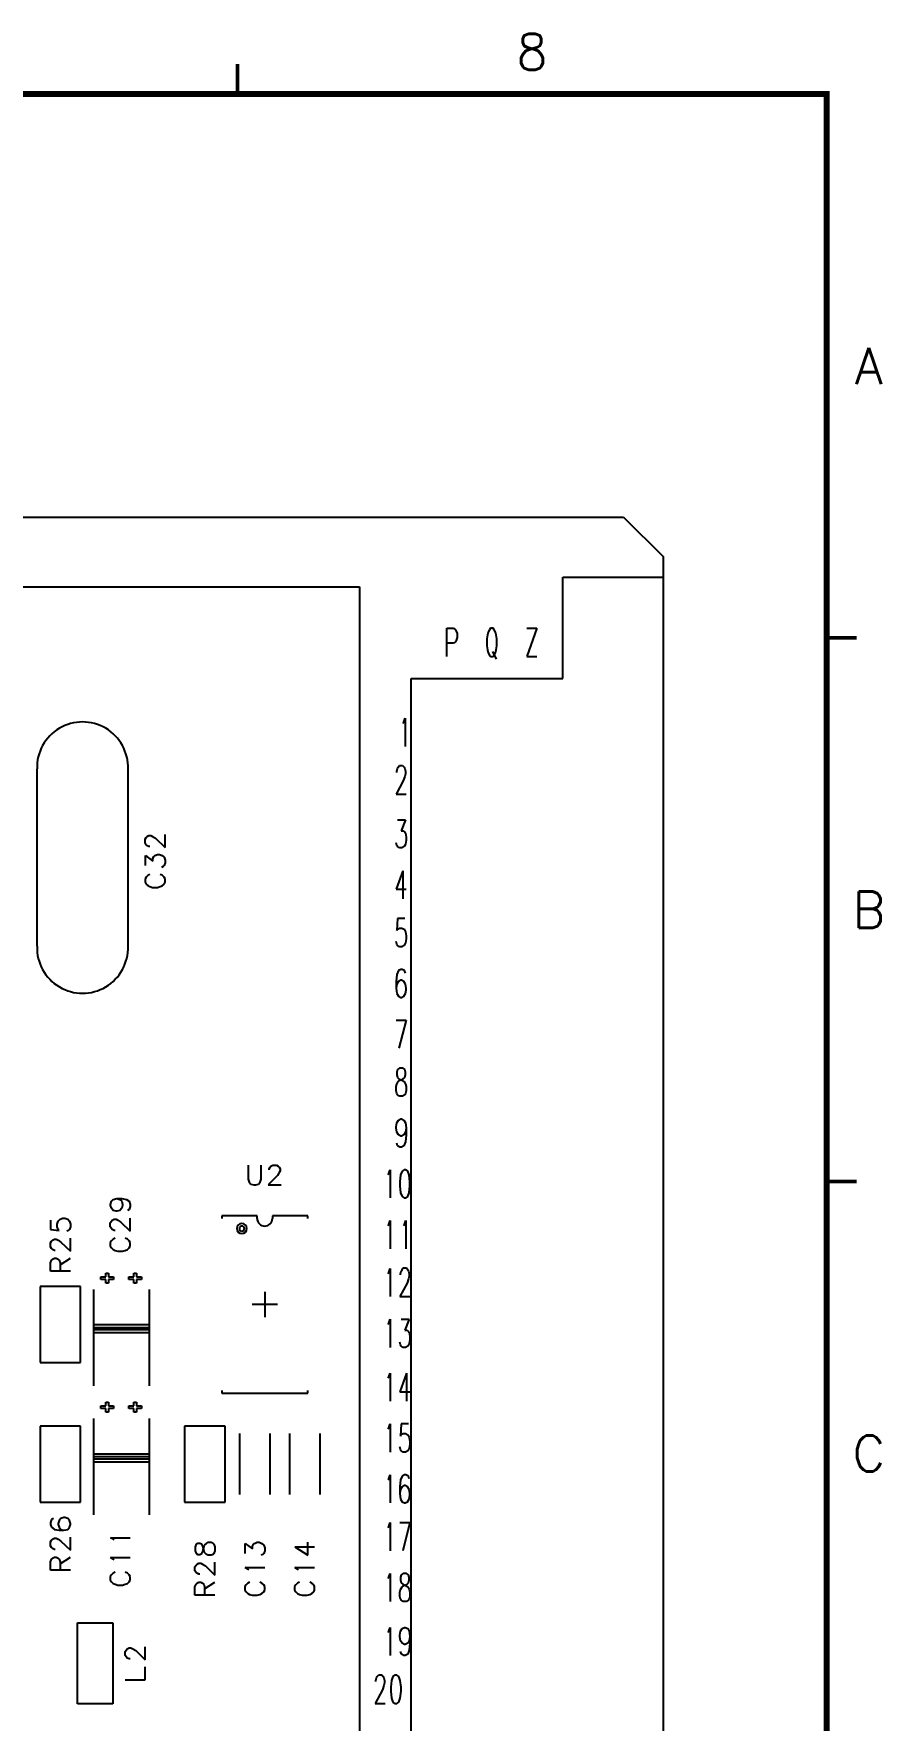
# Model space of a CAD drawing. Extents: x 295 to 953, y 10 to 290.
# Drawn here: x 816.4 to 886.5, y 150.4 to 290 of the extents above; entities that cross this region are included whole.
import ezdxf
from ezdxf.enums import TextEntityAlignment as Align

# ---------------------------------------------------------------- set-up
doc = ezdxf.new("R2010")
doc.units = 0
doc.header["$LTSCALE"] = 5
doc.header["$MEASUREMENT"] = 0
doc.layers.get('0').update_dxf_attribs({"linetype": 'CONTINUOUS', "lineweight": 25})
for name, color, linetype in [('13_C-SILK_GBR', 7, 'CONTINUOUS'), ('문자', 4, 'CONTINUOUS'), ('테두리', 3, 'CONTINUOUS')]:
    doc.layers.add(name, color=color, linetype=linetype)
doc.styles.get("Standard").update_dxf_attribs({"font": 'simplex.shx'})

# ---------------------------------------------------------------- blocks, each defined once
blk = doc.blocks.new('C')
at = {"layer": '테두리'}
blk.add_line((405, 285), (405, 15), dxfattribs=at)
for points, const_width in [([(356.25, 287.5), (356.25, 285)], 0.3), ([(15, 285), (15, 15), (405, 15), (405, 285), (15, 285)], 0.5), ([(407.5, 240), (405, 240)], 0.3), ([(407.5, 195), (405, 195)], 0.3)]:
    blk.add_lwpolyline(points, dxfattribs=dict(at, const_width=const_width))
at = {"layer": '문자'}
for s, p in [('8', (380.62, 288.5)), ('A', (408.5, 262.5)), ('B', (408.5, 217.5)), ('C', (408.5, 172.5))]:
    blk.add_text(s, height=3, dxfattribs=at).set_placement(p, align=Align.MIDDLE)

msp = doc.modelspace()

# ---------------------------------------------------------------- linework, layer by layer
at = {"layer": '13_C-SILK_GBR'}
for p, q in [((505.48, 250), (865.18, 250)), ((865.18, 250), (868.48, 246.7)), ((868.48, 88.3), (868.48, 246.7)), ((860.16, 245.03), (868.48, 245.03)), ((860.16, 236.65), (860.16, 245.03)), ((517.85, 244.22), (843.32, 244.22)), ((843.32, 244.22), (843.32, 90.77)), ((850.56, 238.45), (850.56, 240.81)), ((850.56, 240.81), (851.1, 240.81)), ((851.1, 240.81), (851.27, 240.67)), ((851.27, 240.67), (851.33, 240.56)), ((851.33, 240.56), (851.4, 240.35)), ((851.4, 240.35), (851.4, 240.03)), ((853.91, 240.24), (853.86, 239.92)), ((853.96, 240.46), (853.91, 240.24)), ((854.07, 240.67), (853.96, 240.46)), ((854.17, 240.81), (854.07, 240.67)), ((854.38, 240.81), (854.17, 240.81)), ((854.48, 240.67), (854.38, 240.81)), ((854.59, 240.46), (854.48, 240.67)), ((854.64, 240.24), (854.59, 240.46)), ((854.7, 239.92), (854.64, 240.24)), ((857.16, 240.81), (858, 240.81)), ((858, 240.81), (857.16, 238.45)), ((851.1, 239.56), (850.56, 239.56)), ((851.27, 239.67), (851.1, 239.56)), ((851.33, 239.77), (851.27, 239.67)), ((851.4, 240.03), (851.33, 239.77)), ((853.86, 239.92), (853.86, 239.35)), ((853.86, 239.35), (853.91, 239.02)), ((853.91, 239.02), (853.96, 238.77)), ((853.96, 238.77), (854.07, 238.56)), ((854.33, 238.88), (854.64, 238.24)), ((854.48, 238.56), (854.59, 238.77)), ((854.59, 238.77), (854.64, 239.02)), ((854.64, 239.02), (854.7, 239.35)), ((854.7, 239.35), (854.7, 239.92)), ((854.07, 238.56), (854.17, 238.45)), ((854.17, 238.45), (854.38, 238.45)), ((854.38, 238.45), (854.48, 238.56)), ((857.16, 238.45), (858, 238.45)), ((847.59, 236.65), (860.16, 236.65)), ((847.59, 98.35), (847.59, 236.65)), ((846.99, 233.03), (847.09, 233.35)), ((847.09, 233.35), (847.09, 231.02)), ((846.93, 232.92), (846.99, 233.03)), ((816.63, 229.15), (816.63, 214.48)), ((824.18, 214.48), (824.18, 229.15)), ((846.41, 228.96), (846.47, 229.18)), ((846.41, 228.86), (846.41, 228.96)), ((846.47, 229.18), (846.52, 229.29)), ((846.52, 229.29), (846.64, 229.43)), ((846.64, 229.43), (846.89, 229.43)), ((846.89, 229.43), (847.01, 229.29)), ((847.01, 229.29), (847.07, 229.18)), ((847.07, 229.18), (847.12, 228.96)), ((847.12, 228.96), (847.12, 228.75)), ((846.95, 228.18), (846.35, 227.06)), ((847.07, 228.53), (846.95, 228.18)), ((847.12, 228.75), (847.07, 228.53)), ((846.35, 227.06), (847.19, 227.06)), ((846.47, 224.94), (847.12, 224.94)), ((847.12, 224.94), (846.76, 224.04)), ((825.58, 223.34), (825.68, 223.49)), ((825.58, 223.03), (825.58, 223.34)), ((825.68, 223.49), (825.75, 223.56)), ((825.75, 223.56), (825.9, 223.64)), ((825.9, 223.64), (826.05, 223.64)), ((826.05, 223.64), (826.2, 223.56)), ((826.2, 223.56), (826.45, 223.41)), ((826.45, 223.41), (827.23, 222.65)), ((827.23, 222.65), (827.23, 223.72)), ((846.76, 224.04), (846.95, 224.04)), ((846.95, 224.04), (847.07, 223.93)), ((847.07, 223.93), (847.12, 223.83)), ((847.12, 223.83), (847.19, 223.51)), ((847.19, 223.51), (847.19, 223.26)), ((825.68, 222.88), (825.58, 223.03)), ((825.6, 221.15), (825.6, 221.99)), ((825.6, 221.99), (826.23, 221.53)), ((825.75, 222.8), (825.68, 222.88)), ((825.9, 222.73), (825.75, 222.8)), ((825.98, 222.73), (825.9, 222.73)), ((826.3, 221.91), (826.38, 221.99)), ((826.38, 221.99), (826.6, 222.07)), ((826.6, 222.07), (826.78, 222.07)), ((826.78, 222.07), (827, 221.99)), ((827, 221.99), (827.15, 221.84)), ((846.41, 222.82), (846.35, 223.04)), ((846.47, 222.72), (846.41, 222.82)), ((846.64, 222.61), (846.47, 222.72)), ((846.83, 222.61), (846.64, 222.61)), ((847.01, 222.72), (846.83, 222.61)), ((847.12, 222.93), (847.01, 222.72)), ((847.19, 223.26), (847.12, 222.93)), ((826.23, 221.76), (826.3, 221.91)), ((826.23, 221.53), (826.23, 221.76)), ((827.08, 221.08), (826.93, 221)), ((827.15, 221.15), (827.08, 221.08)), ((827.15, 221.84), (827.23, 221.61)), ((827.23, 221.38), (827.15, 221.15)), ((827.23, 221.61), (827.23, 221.38)), ((846.91, 220.73), (846.35, 219.19)), ((846.91, 220.73), (846.91, 218.4)), ((825.68, 220.2), (825.58, 220.06)), ((825.58, 220.06), (825.58, 219.77)), ((825.58, 219.77), (825.68, 219.63)), ((825.83, 220.35), (825.68, 220.2)), ((825.68, 219.63), (825.83, 219.49)), ((825.98, 220.42), (825.83, 220.35)), ((825.83, 219.49), (825.98, 219.42)), ((825.98, 219.42), (826.2, 219.35)), ((826.2, 219.35), (826.6, 219.35)), ((826.6, 219.35), (826.83, 219.42)), ((827, 220.35), (826.83, 220.42)), ((826.83, 219.42), (827, 219.49)), ((827.15, 220.2), (827, 220.35)), ((827, 219.49), (827.15, 219.63)), ((827.23, 220.06), (827.15, 220.2)), ((827.15, 219.63), (827.23, 219.77)), ((827.23, 219.77), (827.23, 220.06)), ((846.35, 219.19), (847.19, 219.19)), ((846.47, 216.77), (846.41, 215.77)), ((847.07, 216.77), (846.47, 216.77)), ((846.41, 215.77), (846.47, 215.88)), ((846.47, 215.88), (846.64, 215.98)), ((846.64, 215.98), (846.82, 215.98)), ((846.82, 215.98), (847.01, 215.88)), ((847.01, 215.88), (847.12, 215.66)), ((847.12, 215.66), (847.19, 215.34)), ((847.19, 215.09), (847.12, 214.76)), ((847.19, 215.34), (847.19, 215.09)), ((846.41, 214.66), (846.35, 214.87)), ((846.47, 214.55), (846.41, 214.66)), ((846.64, 214.44), (846.47, 214.55)), ((846.82, 214.44), (846.64, 214.44)), ((847.01, 214.55), (846.82, 214.44)), ((847.12, 214.76), (847.01, 214.55)), ((846.54, 212.46), (846.41, 212.13)), ((846.74, 212.56), (846.54, 212.46)), ((846.86, 212.56), (846.74, 212.56)), ((847.06, 212.46), (846.86, 212.56)), ((847.12, 212.24), (847.06, 212.46)), ((846.41, 212.13), (846.35, 211.56)), ((846.35, 211.56), (846.35, 211.02)), ((846.41, 211.35), (846.35, 211.02)), ((846.35, 211.02), (846.41, 210.56)), ((846.54, 211.56), (846.41, 211.35)), ((846.74, 211.67), (846.54, 211.56)), ((846.79, 211.67), (846.74, 211.67)), ((846.99, 211.56), (846.79, 211.67)), ((847.12, 211.35), (846.99, 211.56)), ((847.19, 211.02), (847.12, 211.35)), ((847.12, 210.56), (847.19, 210.88)), ((847.19, 210.88), (847.19, 211.02)), ((846.41, 210.56), (846.54, 210.34)), ((846.54, 210.34), (846.74, 210.23)), ((846.74, 210.23), (846.79, 210.23)), ((846.79, 210.23), (846.99, 210.34)), ((846.99, 210.34), (847.12, 210.56)), ((846.35, 208.36), (847.19, 208.36)), ((847.19, 208.36), (846.58, 206.03)), ((846.47, 204.29), (846.41, 204.07)), ((846.41, 204.07), (846.41, 203.86)), ((846.41, 203.86), (846.47, 203.61)), ((846.64, 204.4), (846.47, 204.29)), ((846.89, 204.4), (846.64, 204.4)), ((847.07, 204.29), (846.89, 204.4)), ((847.12, 204.07), (847.07, 204.29)), ((847.07, 203.61), (847.12, 203.86)), ((847.12, 203.86), (847.12, 204.07)), ((846.35, 202.86), (846.41, 203.07)), ((846.35, 202.5), (846.35, 202.86)), ((846.41, 202.28), (846.35, 202.5)), ((846.41, 203.07), (846.52, 203.29)), ((846.47, 203.61), (846.58, 203.5)), ((846.52, 203.29), (846.7, 203.39)), ((846.58, 203.5), (846.83, 203.39)), ((846.7, 203.39), (846.95, 203.5)), ((846.83, 203.39), (847.01, 203.29)), ((846.95, 203.5), (847.07, 203.61)), ((847.01, 203.29), (847.12, 203.07)), ((847.12, 203.07), (847.19, 202.86)), ((847.19, 202.5), (847.12, 202.28)), ((847.19, 202.86), (847.19, 202.5)), ((846.47, 202.17), (846.41, 202.28)), ((846.64, 202.07), (846.47, 202.17)), ((846.89, 202.07), (846.64, 202.07)), ((847.07, 202.17), (846.89, 202.07)), ((847.12, 202.28), (847.07, 202.17)), ((846.35, 199.54), (846.41, 199.87)), ((846.41, 199.87), (846.54, 200.08)), ((846.54, 200.08), (846.74, 200.19)), ((846.74, 200.19), (846.79, 200.19)), ((846.79, 200.19), (847, 200.08)), ((847, 200.08), (847.12, 199.87)), ((847.12, 199.87), (847.19, 199.44)), ((846.35, 199.44), (846.35, 199.54)), ((846.41, 199.08), (846.35, 199.44)), ((846.54, 198.86), (846.41, 199.08)), ((846.74, 198.76), (846.54, 198.86)), ((846.79, 198.76), (846.74, 198.76)), ((847, 198.86), (846.79, 198.76)), ((847.12, 199.08), (847, 198.86)), ((847.12, 198.29), (847, 197.97)), ((847.19, 199.44), (847.12, 199.08)), ((847.19, 198.86), (847.12, 198.29)), ((847.19, 199.44), (847.19, 198.86)), ((846.47, 197.97), (846.41, 198.18)), ((846.67, 197.86), (846.47, 197.97)), ((846.79, 197.86), (846.67, 197.86)), ((847, 197.97), (846.79, 197.86)), ((834.12, 196.37), (834.12, 195.2)), ((835.19, 195.2), (835.19, 196.37)), ((836.53, 195.5), (835.77, 194.72)), ((835.84, 196.05), (835.92, 196.2)), ((835.84, 195.98), (835.84, 196.05)), ((835.92, 196.2), (835.99, 196.27)), ((835.99, 196.27), (836.14, 196.37)), ((836.14, 196.37), (836.45, 196.37)), ((836.45, 196.37), (836.6, 196.27)), ((836.68, 195.75), (836.53, 195.5)), ((836.6, 196.27), (836.68, 196.2)), ((836.68, 196.2), (836.75, 196.05)), ((836.75, 195.9), (836.68, 195.75)), ((836.75, 196.05), (836.75, 195.9)), ((845.69, 195.55), (845.76, 195.66)), ((845.76, 195.66), (845.86, 195.98)), ((845.86, 195.98), (845.86, 193.65)), ((846.72, 195.55), (846.66, 194.98)), ((846.84, 195.87), (846.72, 195.55)), ((847.02, 195.98), (846.84, 195.87)), ((847.14, 195.98), (847.02, 195.98)), ((847.32, 195.87), (847.14, 195.98)), ((847.44, 195.55), (847.32, 195.87)), ((847.5, 194.98), (847.44, 195.55)), ((834.12, 195.2), (834.19, 194.95)), ((834.19, 194.95), (834.34, 194.8)), ((834.34, 194.8), (834.58, 194.72)), ((834.58, 194.72), (834.73, 194.72)), ((834.73, 194.72), (834.95, 194.8)), ((834.95, 194.8), (835.1, 194.95)), ((835.1, 194.95), (835.19, 195.2)), ((835.77, 194.72), (836.84, 194.72)), ((846.66, 194.98), (846.66, 194.66)), ((846.66, 194.66), (846.72, 194.08)), ((846.72, 194.08), (846.84, 193.76)), ((847.32, 193.76), (847.44, 194.08)), ((847.44, 194.08), (847.5, 194.66)), ((847.5, 194.66), (847.5, 194.98)), ((822.71, 193.11), (822.79, 193.37)), ((822.71, 193.03), (822.71, 193.11)), ((822.79, 192.79), (822.71, 193.03)), ((822.79, 193.37), (822.94, 193.53)), ((822.94, 192.61), (822.79, 192.79)), ((822.94, 193.53), (823.24, 193.61)), ((823.24, 193.61), (823.49, 193.53)), ((823.24, 193.61), (823.64, 193.61)), ((823.49, 193.53), (823.64, 193.37)), ((823.64, 192.79), (823.49, 192.61)), ((823.64, 193.61), (824.04, 193.53)), ((823.64, 193.37), (823.71, 193.11)), ((823.71, 193.03), (823.64, 192.79)), ((823.71, 193.11), (823.71, 193.03)), ((824.04, 193.53), (824.27, 193.37)), ((824.27, 192.7), (824.12, 192.61)), ((824.27, 193.37), (824.34, 193.11)), ((824.34, 192.95), (824.27, 192.7)), ((824.34, 193.11), (824.34, 192.95)), ((846.84, 193.76), (847.02, 193.65)), ((847.02, 193.65), (847.14, 193.65)), ((847.14, 193.65), (847.32, 193.76)), ((817.76, 191.8), (817.76, 191.04)), ((818.31, 191.49), (818.39, 191.73)), ((818.31, 191.26), (818.31, 191.49)), ((818.39, 191.04), (818.31, 191.26)), ((818.39, 191.73), (818.54, 191.88)), ((818.54, 191.88), (818.76, 191.96)), ((818.76, 191.96), (818.94, 191.96)), ((818.94, 191.96), (819.17, 191.88)), ((819.17, 191.88), (819.32, 191.73)), ((819.32, 191.73), (819.39, 191.49)), ((819.39, 191.26), (819.32, 191.04)), ((819.39, 191.49), (819.39, 191.26)), ((822.69, 191.58), (822.79, 191.73)), ((822.69, 191.26), (822.69, 191.58)), ((822.79, 191.11), (822.69, 191.26)), ((822.79, 191.73), (822.86, 191.8)), ((822.86, 191.8), (823.02, 191.88)), ((823.17, 192.54), (822.94, 192.61)), ((823.02, 191.88), (823.17, 191.88)), ((823.24, 192.54), (823.17, 192.54)), ((823.17, 191.88), (823.32, 191.8)), ((823.49, 192.61), (823.24, 192.54)), ((823.32, 191.8), (823.56, 191.65)), ((823.56, 191.65), (824.34, 190.89)), ((824.34, 190.89), (824.34, 191.96)), ((831.92, 192.16), (831.92, 191.95)), ((834.85, 192.16), (831.92, 192.16)), ((834.85, 191.95), (834.85, 192.16)), ((836.11, 192.16), (836.11, 191.95)), ((839.04, 192.16), (836.11, 192.16)), ((839.04, 191.95), (839.04, 192.16)), ((845.69, 191.34), (845.76, 191.45)), ((845.76, 191.45), (845.86, 191.77)), ((845.86, 191.77), (845.86, 189.44)), ((846.99, 191.34), (847.06, 191.45)), ((847.06, 191.45), (847.16, 191.77)), ((847.16, 191.77), (847.16, 189.44)), ((817.74, 189.93), (817.84, 190.08)), ((817.74, 189.61), (817.74, 189.93)), ((817.76, 191.04), (818.46, 190.96)), ((817.84, 190.08), (817.91, 190.15)), ((817.91, 190.15), (818.07, 190.23)), ((818.07, 190.23), (818.22, 190.23)), ((818.22, 190.23), (818.37, 190.15)), ((818.37, 190.15), (818.61, 190)), ((818.46, 190.96), (818.39, 191.04)), ((818.61, 190), (819.39, 189.24)), ((819.24, 190.96), (819.09, 190.89)), ((819.32, 191.04), (819.24, 190.96)), ((819.39, 189.24), (819.39, 190.31)), ((822.79, 190.09), (822.69, 189.95)), ((822.69, 189.95), (822.69, 189.66)), ((822.86, 191.04), (822.79, 191.11)), ((822.94, 190.24), (822.79, 190.09)), ((823.02, 190.96), (822.86, 191.04)), ((823.09, 190.31), (822.94, 190.24)), ((823.09, 190.96), (823.02, 190.96)), ((824.12, 190.24), (823.94, 190.31)), ((824.27, 190.09), (824.12, 190.24)), ((824.34, 189.95), (824.27, 190.09)), ((824.34, 189.66), (824.34, 189.95)), ((817.84, 189.46), (817.74, 189.61)), ((817.74, 188.28), (817.84, 188.5)), ((817.91, 189.39), (817.84, 189.46)), ((817.84, 188.5), (817.91, 188.58)), ((818.07, 189.31), (817.91, 189.39)), ((817.91, 188.58), (818.07, 188.66)), ((818.14, 189.31), (818.07, 189.31)), ((818.07, 188.66), (818.22, 188.66)), ((818.22, 188.66), (818.37, 188.58)), ((818.37, 188.58), (818.46, 188.5)), ((818.46, 188.5), (818.54, 188.28)), ((818.54, 188.12), (819.39, 188.66)), ((822.69, 189.66), (822.79, 189.52)), ((822.79, 189.52), (822.94, 189.38)), ((822.94, 189.38), (823.09, 189.3)), ((823.09, 189.3), (823.32, 189.24)), ((823.32, 189.24), (823.71, 189.24)), ((823.71, 189.24), (823.94, 189.3)), ((823.94, 189.3), (824.12, 189.38)), ((824.12, 189.38), (824.27, 189.52)), ((824.27, 189.52), (824.34, 189.66)), ((817.74, 187.59), (817.74, 188.28)), ((819.39, 187.59), (817.74, 187.59)), ((818.54, 188.28), (818.54, 187.59)), ((821.92, 187.12), (822.34, 187.12)), ((821.92, 186.91), (821.92, 187.12)), ((822.34, 187.43), (822.55, 187.43)), ((822.34, 187.12), (822.34, 187.43)), ((822.55, 187.43), (822.55, 187.12)), ((822.55, 187.12), (822.97, 187.12)), ((822.97, 187.12), (822.97, 186.91)), ((824.23, 187.12), (824.65, 187.12)), ((824.23, 186.91), (824.23, 187.12)), ((824.65, 187.43), (824.86, 187.43)), ((824.65, 187.12), (824.65, 187.43)), ((824.86, 187.43), (824.86, 187.12)), ((824.86, 187.12), (825.28, 187.12)), ((825.28, 187.12), (825.28, 186.91)), ((845.69, 187.38), (845.76, 187.49)), ((845.76, 187.49), (845.86, 187.81)), ((845.86, 187.81), (845.86, 185.48)), ((846.72, 187.38), (846.78, 187.6)), ((846.72, 187.28), (846.72, 187.38)), ((846.78, 187.6), (846.84, 187.71)), ((846.84, 187.71), (846.95, 187.85)), ((846.95, 187.85), (847.2, 187.85)), ((847.2, 187.85), (847.32, 187.71)), ((847.32, 187.71), (847.38, 187.6)), ((847.38, 187.6), (847.44, 187.38)), ((847.44, 187.17), (847.38, 186.95)), ((847.44, 187.38), (847.44, 187.17)), ((816.89, 186.32), (816.89, 180.03)), ((820.24, 186.32), (816.89, 186.32)), ((820.24, 180.03), (820.24, 186.32)), ((821.3, 186.07), (821.3, 178.11)), ((822.34, 186.91), (821.92, 186.91)), ((822.34, 186.6), (822.34, 186.91)), ((822.55, 186.6), (822.34, 186.6)), ((822.55, 186.91), (822.55, 186.6)), ((822.97, 186.91), (822.55, 186.91)), ((824.65, 186.91), (824.23, 186.91)), ((824.65, 186.6), (824.65, 186.91)), ((824.86, 186.6), (824.65, 186.6)), ((824.86, 186.91), (824.86, 186.6)), ((825.28, 186.91), (824.86, 186.91)), ((825.91, 186.07), (825.91, 178.11)), ((835.48, 185.87), (835.48, 183.78)), ((847.26, 186.6), (846.66, 185.48)), ((847.38, 186.95), (847.26, 186.6)), ((836.53, 184.82), (834.43, 184.82)), ((846.66, 185.48), (847.5, 185.48)), ((821.3, 183.14), (821.3, 182.93)), ((825.91, 183.14), (821.3, 183.14)), ((821.3, 182.93), (825.91, 182.93)), ((825.91, 182.93), (825.91, 182.72)), ((845.69, 183.18), (845.76, 183.28)), ((845.76, 183.28), (845.86, 183.61)), ((845.86, 183.61), (845.86, 181.28)), ((846.78, 183.61), (847.44, 183.61)), ((847.44, 183.61), (847.07, 182.71)), ((821.3, 182.72), (821.3, 182.51)), ((825.91, 182.72), (821.3, 182.72)), ((821.3, 182.51), (825.91, 182.51)), ((846.72, 181.49), (846.66, 181.71)), ((846.78, 181.38), (846.72, 181.49)), ((847.07, 182.71), (847.26, 182.71)), ((847.26, 182.71), (847.38, 182.6)), ((847.44, 181.6), (847.32, 181.38)), ((847.38, 182.6), (847.44, 182.5)), ((847.44, 182.5), (847.5, 182.17)), ((847.5, 181.92), (847.44, 181.6)), ((847.5, 182.17), (847.5, 181.92)), ((846.95, 181.28), (846.78, 181.38)), ((847.14, 181.28), (846.95, 181.28)), ((847.32, 181.38), (847.14, 181.28)), ((816.89, 180.03), (820.24, 180.03)), ((845.69, 178.72), (845.76, 178.83)), ((845.76, 178.83), (845.86, 179.15)), ((845.86, 179.15), (845.86, 176.82)), ((847.22, 179.15), (846.66, 177.61)), ((847.22, 179.15), (847.22, 176.82)), ((831.92, 177.7), (831.92, 177.49)), ((831.92, 177.49), (839.04, 177.49)), ((839.04, 177.49), (839.04, 177.7)), ((846.66, 177.61), (847.5, 177.61)), ((821.92, 176.43), (822.34, 176.43)), ((821.92, 176.22), (821.92, 176.43)), ((822.34, 176.22), (821.92, 176.22)), ((822.34, 176.75), (822.55, 176.75)), ((822.34, 176.43), (822.34, 176.75)), ((822.34, 175.91), (822.34, 176.22)), ((822.55, 175.91), (822.34, 175.91)), ((822.55, 176.75), (822.55, 176.43)), ((822.55, 176.43), (822.97, 176.43)), ((822.55, 176.22), (822.55, 175.91)), ((822.97, 176.22), (822.55, 176.22)), ((822.97, 176.43), (822.97, 176.22)), ((824.23, 176.43), (824.65, 176.43)), ((824.23, 176.22), (824.23, 176.43)), ((824.65, 176.22), (824.23, 176.22)), ((824.65, 176.75), (824.86, 176.75)), ((824.65, 176.43), (824.65, 176.75)), ((824.65, 175.91), (824.65, 176.22)), ((824.86, 175.91), (824.65, 175.91)), ((824.86, 176.75), (824.86, 176.43)), ((824.86, 176.43), (825.28, 176.43)), ((824.86, 176.22), (824.86, 175.91)), ((825.28, 176.22), (824.86, 176.22)), ((825.28, 176.43), (825.28, 176.22)), ((816.89, 174.77), (816.89, 168.48)), ((820.24, 174.77), (816.89, 174.77)), ((820.24, 168.48), (820.24, 174.77)), ((821.3, 175.38), (821.3, 167.42)), ((825.91, 175.38), (825.91, 167.42)), ((828.85, 174.77), (828.85, 168.48)), ((832.2, 174.77), (828.85, 174.77)), ((832.2, 168.48), (832.2, 174.77)), ((845.69, 174.51), (845.76, 174.62)), ((845.76, 174.62), (845.86, 174.94)), ((845.86, 174.94), (845.86, 172.61)), ((846.78, 174.94), (846.72, 173.94)), ((847.38, 174.94), (846.78, 174.94)), ((833.4, 174.14), (833.4, 169.11)), ((835.91, 174.14), (835.91, 169.11)), ((837.52, 174.14), (837.52, 169.11)), ((840.03, 174.14), (840.03, 169.11)), ((846.72, 173.94), (846.78, 174.05)), ((846.78, 174.05), (846.95, 174.16)), ((846.95, 174.16), (847.13, 174.16)), ((847.13, 174.16), (847.32, 174.05)), ((847.32, 174.05), (847.44, 173.83)), ((847.44, 173.83), (847.5, 173.51)), ((847.5, 173.26), (847.44, 172.94)), ((847.5, 173.51), (847.5, 173.26)), ((821.3, 172.45), (821.3, 172.24)), ((825.91, 172.45), (821.3, 172.45)), ((821.3, 172.24), (825.91, 172.24)), ((821.3, 172.03), (821.3, 171.82)), ((825.91, 172.03), (821.3, 172.03)), ((821.3, 171.82), (825.91, 171.82)), ((825.91, 172.24), (825.91, 172.03)), ((846.72, 172.83), (846.66, 173.05)), ((846.78, 172.72), (846.72, 172.83)), ((846.95, 172.61), (846.78, 172.72)), ((847.13, 172.61), (846.95, 172.61)), ((847.32, 172.72), (847.13, 172.61)), ((847.44, 172.94), (847.32, 172.72)), ((845.69, 170.31), (845.76, 170.41)), ((845.76, 170.41), (845.86, 170.74)), ((845.86, 170.74), (845.86, 168.41)), ((846.72, 170.31), (846.66, 169.73)), ((846.85, 170.63), (846.72, 170.31)), ((847.05, 170.74), (846.85, 170.63)), ((847.17, 170.74), (847.05, 170.74)), ((847.37, 170.63), (847.17, 170.74)), ((847.44, 170.41), (847.37, 170.63)), ((846.66, 169.73), (846.66, 169.2)), ((846.72, 169.52), (846.66, 169.2)), ((846.66, 169.2), (846.72, 168.73)), ((846.85, 169.73), (846.72, 169.52)), ((847.05, 169.84), (846.85, 169.73)), ((847.11, 169.84), (847.05, 169.84)), ((847.3, 169.73), (847.11, 169.84)), ((847.44, 169.52), (847.3, 169.73)), ((847.5, 169.2), (847.44, 169.52)), ((847.44, 168.73), (847.5, 169.05)), ((847.5, 169.05), (847.5, 169.2)), ((816.89, 168.48), (820.24, 168.48)), ((828.85, 168.48), (832.2, 168.48)), ((846.72, 168.73), (846.85, 168.51)), ((846.85, 168.51), (847.05, 168.41)), ((847.05, 168.41), (847.11, 168.41)), ((847.11, 168.41), (847.3, 168.51)), ((847.3, 168.51), (847.44, 168.73)), ((817.84, 167.04), (817.76, 166.79)), ((817.76, 166.79), (817.76, 166.63)), ((817.76, 166.63), (817.84, 166.39)), ((817.99, 167.13), (817.84, 167.04)), ((817.84, 166.39), (818.07, 166.21)), ((818.07, 166.21), (818.46, 166.14)), ((818.46, 166.95), (818.39, 166.71)), ((818.39, 166.71), (818.39, 166.63)), ((818.39, 166.63), (818.46, 166.39)), ((818.61, 167.13), (818.46, 166.95)), ((818.46, 166.39), (818.61, 166.21)), ((818.46, 166.14), (818.84, 166.14)), ((818.84, 167.21), (818.61, 167.13)), ((818.61, 166.21), (818.84, 166.14)), ((818.94, 167.21), (818.84, 167.21)), ((818.84, 166.14), (819.17, 166.21)), ((819.17, 167.13), (818.94, 167.21)), ((819.32, 166.95), (819.17, 167.13)), ((819.17, 166.21), (819.32, 166.39)), ((819.39, 166.71), (819.32, 166.95)), ((819.32, 166.39), (819.39, 166.63)), ((819.39, 166.63), (819.39, 166.71)), ((845.69, 166.35), (845.76, 166.45)), ((845.76, 166.45), (845.86, 166.78)), ((845.86, 166.78), (845.86, 164.45)), ((846.66, 166.78), (847.5, 166.78)), ((847.5, 166.78), (846.9, 164.45)), ((817.74, 165.18), (817.84, 165.33)), ((817.74, 164.86), (817.74, 165.18)), ((817.84, 164.71), (817.74, 164.86)), ((817.84, 165.33), (817.91, 165.4)), ((817.91, 164.64), (817.84, 164.71)), ((817.91, 165.4), (818.07, 165.48)), ((818.07, 165.48), (818.22, 165.48)), ((818.22, 165.48), (818.37, 165.4)), ((818.37, 165.4), (818.61, 165.25)), ((818.61, 165.25), (819.39, 164.49)), ((819.39, 164.49), (819.39, 165.56)), ((822.94, 165.41), (822.71, 165.53)), ((822.71, 165.53), (824.34, 165.53)), ((823.02, 165.32), (822.94, 165.41)), ((829.8, 164.99), (829.73, 164.76)), ((829.73, 164.76), (829.73, 164.45)), ((829.95, 165.06), (829.8, 164.99)), ((830.1, 165.06), (829.95, 165.06)), ((830.28, 164.99), (830.1, 165.06)), ((830.35, 164.84), (830.28, 164.99)), ((830.43, 164.53), (830.35, 164.84)), ((830.43, 164.69), (830.5, 164.91)), ((830.5, 164.91), (830.65, 165.06)), ((830.65, 165.06), (830.8, 165.15)), ((830.8, 165.15), (831.05, 165.15)), ((831.05, 165.15), (831.2, 165.06)), ((831.2, 165.06), (831.28, 164.99)), ((831.28, 164.99), (831.35, 164.76)), ((831.35, 164.76), (831.35, 164.45)), ((833.85, 164.23), (833.85, 165.06)), ((833.85, 165.06), (834.48, 164.6)), ((834.48, 164.84), (834.55, 164.99)), ((834.48, 164.6), (834.48, 164.84)), ((834.55, 164.99), (834.63, 165.06)), ((834.63, 165.06), (834.85, 165.15)), ((834.85, 165.15), (835.03, 165.15)), ((835.03, 165.15), (835.25, 165.06)), ((835.25, 165.06), (835.4, 164.91)), ((835.4, 164.91), (835.48, 164.69)), ((837.98, 164.78), (839.05, 164.08)), ((837.98, 164.78), (839.6, 164.78)), ((839.05, 164.08), (839.05, 165.15)), ((817.74, 163.53), (817.84, 163.75)), ((817.74, 162.84), (817.74, 163.53)), ((817.84, 163.75), (817.91, 163.83)), ((818.07, 164.56), (817.91, 164.64)), ((817.91, 163.83), (818.07, 163.91)), ((818.14, 164.56), (818.07, 164.56)), ((818.07, 163.91), (818.22, 163.91)), ((818.22, 163.91), (818.37, 163.83)), ((818.37, 163.83), (818.46, 163.75)), ((818.46, 163.75), (818.54, 163.53)), ((818.54, 163.37), (819.39, 163.91)), ((818.54, 163.53), (818.54, 162.84)), ((822.94, 163.76), (822.71, 163.88)), ((822.71, 163.88), (824.34, 163.88)), ((823.02, 163.67), (822.94, 163.76)), ((829.73, 164.45), (829.8, 164.23)), ((829.8, 164.23), (829.95, 164.15)), ((829.8, 163.26), (829.88, 163.34)), ((829.88, 163.34), (830.03, 163.41)), ((829.95, 164.15), (830.1, 164.15)), ((830.03, 163.41), (830.18, 163.41)), ((830.1, 164.15), (830.28, 164.23)), ((830.18, 163.41), (830.33, 163.34)), ((830.28, 164.23), (830.35, 164.38)), ((830.33, 163.34), (830.58, 163.19)), ((830.35, 164.38), (830.43, 164.69)), ((830.5, 164.3), (830.43, 164.53)), ((830.65, 164.15), (830.5, 164.3)), ((830.8, 164.08), (830.65, 164.15)), ((831.05, 164.08), (830.8, 164.08)), ((831.2, 164.15), (831.05, 164.08)), ((831.28, 164.23), (831.2, 164.15)), ((831.35, 164.45), (831.28, 164.23)), ((831.35, 162.43), (831.35, 163.5)), ((835.33, 164.15), (835.18, 164.08)), ((835.4, 164.23), (835.33, 164.15)), ((835.48, 164.45), (835.4, 164.23)), ((835.48, 164.69), (835.48, 164.45)), ((819.39, 162.84), (817.74, 162.84)), ((822.79, 162.45), (822.69, 162.31)), ((822.69, 162.31), (822.69, 162.02)), ((822.69, 162.02), (822.79, 161.88)), ((822.94, 162.6), (822.79, 162.45)), ((823.09, 162.67), (822.94, 162.6)), ((824.12, 162.6), (823.94, 162.67)), ((824.27, 162.45), (824.12, 162.6)), ((824.34, 162.31), (824.27, 162.45)), ((824.27, 161.88), (824.34, 162.02)), ((824.34, 162.02), (824.34, 162.31)), ((829.7, 163.11), (829.8, 163.26)), ((829.7, 162.8), (829.7, 163.11)), ((829.8, 162.65), (829.7, 162.8)), ((829.88, 162.58), (829.8, 162.65)), ((830.03, 162.5), (829.88, 162.58)), ((830.1, 162.5), (830.03, 162.5)), ((830.58, 163.19), (831.35, 162.43)), ((834.08, 162.93), (833.85, 163.06)), ((833.85, 163.06), (835.48, 163.06)), ((834.15, 162.85), (834.08, 162.93)), ((838.2, 162.93), (837.98, 163.06)), ((837.98, 163.06), (839.6, 163.06)), ((838.28, 162.85), (838.2, 162.93)), ((845.69, 162.14), (845.76, 162.25)), ((845.76, 162.25), (845.86, 162.57)), ((845.86, 162.57), (845.86, 160.24)), ((846.78, 162.46), (846.72, 162.25)), ((846.72, 162.25), (846.72, 162.03)), ((846.72, 162.03), (846.78, 161.78)), ((846.95, 162.57), (846.78, 162.46)), ((847.2, 162.57), (846.95, 162.57)), ((847.38, 162.46), (847.2, 162.57)), ((847.44, 162.25), (847.38, 162.46)), ((847.38, 161.78), (847.44, 162.03)), ((847.44, 162.03), (847.44, 162.25)), ((822.79, 161.88), (822.94, 161.74)), ((822.94, 161.74), (823.09, 161.67)), ((823.09, 161.67), (823.32, 161.6)), ((823.32, 161.6), (823.71, 161.6)), ((823.71, 161.6), (823.94, 161.67)), ((823.94, 161.67), (824.12, 161.74)), ((824.12, 161.74), (824.27, 161.88)), ((829.7, 161.46), (829.8, 161.69)), ((829.7, 160.78), (829.7, 161.46)), ((831.35, 160.78), (829.7, 160.78)), ((829.8, 161.69), (829.88, 161.76)), ((829.88, 161.76), (830.03, 161.85)), ((830.03, 161.85), (830.18, 161.85)), ((830.18, 161.85), (830.33, 161.76)), ((830.33, 161.76), (830.43, 161.69)), ((830.43, 161.69), (830.5, 161.46)), ((830.5, 161.3), (831.35, 161.85)), ((830.5, 161.46), (830.5, 160.78)), ((833.93, 161.62), (833.83, 161.48)), ((833.83, 161.48), (833.83, 161.2)), ((833.83, 161.2), (833.93, 161.06)), ((834.08, 161.77), (833.93, 161.62)), ((833.93, 161.06), (834.08, 160.92)), ((834.23, 161.85), (834.08, 161.77)), ((834.08, 160.92), (834.23, 160.84)), ((834.23, 160.84), (834.45, 160.78)), ((834.45, 160.78), (834.85, 160.78)), ((834.85, 160.78), (835.08, 160.84)), ((835.25, 161.77), (835.08, 161.85)), ((835.08, 160.84), (835.25, 160.92)), ((835.4, 161.62), (835.25, 161.77)), ((835.25, 160.92), (835.4, 161.06)), ((835.48, 161.48), (835.4, 161.62)), ((835.4, 161.06), (835.48, 161.2)), ((835.48, 161.2), (835.48, 161.48)), ((838.05, 161.62), (837.95, 161.48)), ((837.95, 161.48), (837.95, 161.2)), ((837.95, 161.2), (838.05, 161.06)), ((838.2, 161.77), (838.05, 161.62)), ((838.05, 161.06), (838.2, 160.92)), ((838.35, 161.85), (838.2, 161.77)), ((838.2, 160.92), (838.35, 160.84)), ((838.35, 160.84), (838.58, 160.78)), ((838.58, 160.78), (838.98, 160.78)), ((838.98, 160.78), (839.2, 160.84)), ((839.38, 161.77), (839.2, 161.85)), ((839.2, 160.84), (839.38, 160.92)), ((839.53, 161.62), (839.38, 161.77)), ((839.38, 160.92), (839.53, 161.06)), ((839.6, 161.48), (839.53, 161.62)), ((839.53, 161.06), (839.6, 161.2)), ((839.6, 161.2), (839.6, 161.48)), ((846.66, 161.03), (846.72, 161.24)), ((846.66, 160.67), (846.66, 161.03)), ((846.72, 160.45), (846.66, 160.67)), ((846.72, 161.24), (846.84, 161.46)), ((846.78, 161.78), (846.9, 161.67)), ((846.84, 161.46), (847.01, 161.56)), ((846.9, 161.67), (847.14, 161.56)), ((847.01, 161.56), (847.26, 161.67)), ((847.14, 161.56), (847.32, 161.46)), ((847.26, 161.67), (847.38, 161.78)), ((847.32, 161.46), (847.44, 161.24)), ((847.44, 161.24), (847.5, 161.03)), ((847.5, 160.67), (847.44, 160.45)), ((847.5, 161.03), (847.5, 160.67)), ((846.78, 160.35), (846.72, 160.45)), ((846.95, 160.24), (846.78, 160.35)), ((847.2, 160.24), (846.95, 160.24)), ((847.38, 160.35), (847.2, 160.24)), ((847.44, 160.45), (847.38, 160.35)), ((819.99, 158.48), (822.92, 158.48)), ((819.99, 151.77), (819.99, 158.48)), ((822.92, 158.48), (822.92, 151.77)), ((845.69, 157.68), (845.76, 157.79)), ((845.76, 157.79), (845.86, 158.11)), ((845.86, 158.11), (845.86, 155.78)), ((846.66, 157.47), (846.72, 157.79)), ((846.72, 157.79), (846.85, 158.01)), ((846.85, 158.01), (847.05, 158.11)), ((847.05, 158.11), (847.11, 158.11)), ((847.11, 158.11), (847.31, 158.01)), ((847.31, 158.01), (847.44, 157.79)), ((847.44, 157.79), (847.5, 157.36)), ((824.1, 156.33), (824.25, 156.4)), ((824.25, 156.4), (824.4, 156.4)), ((824.4, 156.4), (824.55, 156.33)), ((825.58, 155.41), (825.58, 156.49)), ((846.66, 157.36), (846.66, 157.47)), ((846.72, 157), (846.66, 157.36)), ((846.85, 156.79), (846.72, 157)), ((847.05, 156.68), (846.85, 156.79)), ((847.11, 156.68), (847.05, 156.68)), ((847.31, 156.79), (847.11, 156.68)), ((847.44, 157), (847.31, 156.79)), ((847.5, 157.36), (847.44, 157)), ((847.5, 156.79), (847.44, 156.21)), ((847.5, 157.36), (847.5, 156.79)), ((823.93, 156.1), (824.03, 156.25)), ((823.93, 155.79), (823.93, 156.1)), ((824.03, 155.64), (823.93, 155.79)), ((824.03, 156.25), (824.1, 156.33)), ((824.1, 155.56), (824.03, 155.64)), ((824.25, 155.49), (824.1, 155.56)), ((824.33, 155.49), (824.25, 155.49)), ((824.55, 156.33), (824.8, 156.18)), ((824.8, 156.18), (825.58, 155.41)), ((846.79, 155.89), (846.72, 156.11)), ((846.98, 155.78), (846.79, 155.89)), ((847.11, 155.78), (846.98, 155.78)), ((847.31, 155.89), (847.11, 155.78)), ((847.44, 156.21), (847.31, 155.89)), ((823.93, 153.76), (825.58, 153.76)), ((825.58, 153.76), (825.58, 154.84)), ((844.67, 153.72), (844.73, 153.94)), ((844.67, 153.62), (844.67, 153.72)), ((844.73, 153.94), (844.79, 154.05)), ((844.79, 154.05), (844.91, 154.19)), ((844.91, 154.19), (845.16, 154.19)), ((845.16, 154.19), (845.28, 154.05)), ((845.28, 154.05), (845.33, 153.94)), ((845.33, 153.94), (845.39, 153.72)), ((845.39, 153.72), (845.39, 153.51)), ((845.97, 153.72), (845.92, 153.15)), ((846.09, 154.05), (845.97, 153.72)), ((846.28, 154.15), (846.09, 154.05)), ((846.4, 154.15), (846.28, 154.15)), ((846.58, 154.05), (846.4, 154.15)), ((846.69, 153.72), (846.58, 154.05)), ((846.76, 153.15), (846.69, 153.72)), ((845.22, 152.94), (844.62, 151.82)), ((845.33, 153.29), (845.22, 152.94)), ((845.39, 153.51), (845.33, 153.29)), ((845.92, 153.15), (845.92, 152.83)), ((845.92, 152.83), (845.97, 152.25)), ((845.97, 152.25), (846.09, 151.93)), ((846.58, 151.93), (846.69, 152.25)), ((846.69, 152.25), (846.76, 152.83)), ((846.76, 152.83), (846.76, 153.15)), ((822.92, 151.77), (819.99, 151.77)), ((844.62, 151.82), (845.46, 151.82)), ((846.09, 151.93), (846.28, 151.82)), ((846.28, 151.82), (846.4, 151.82)), ((846.4, 151.82), (846.58, 151.93))]:
    msp.add_line(p, q, dxfattribs=at)
for centre, radius, start, end in [((820.4, 229.27), 3.77, 358.196, 181.804), ((820.4, 214.36), 3.77, 178.196, 1.804), ((833.59, 191.11), 0.419, 90, 270), ((833.59, 191.11), 0.21, 90, 270), ((833.59, 191.11), 0.419, 270, 90), ((833.59, 191.11), 0.21, 270, 90), ((835.48, 191.95), 0.629, 180, 0)]:
    msp.add_arc(centre, radius, start, end, dxfattribs=at)

# ---------------------------------------------------------------- block references
msp.add_blockref('C', (476.98, 0))

doc.saveas('drawing.dxf')
